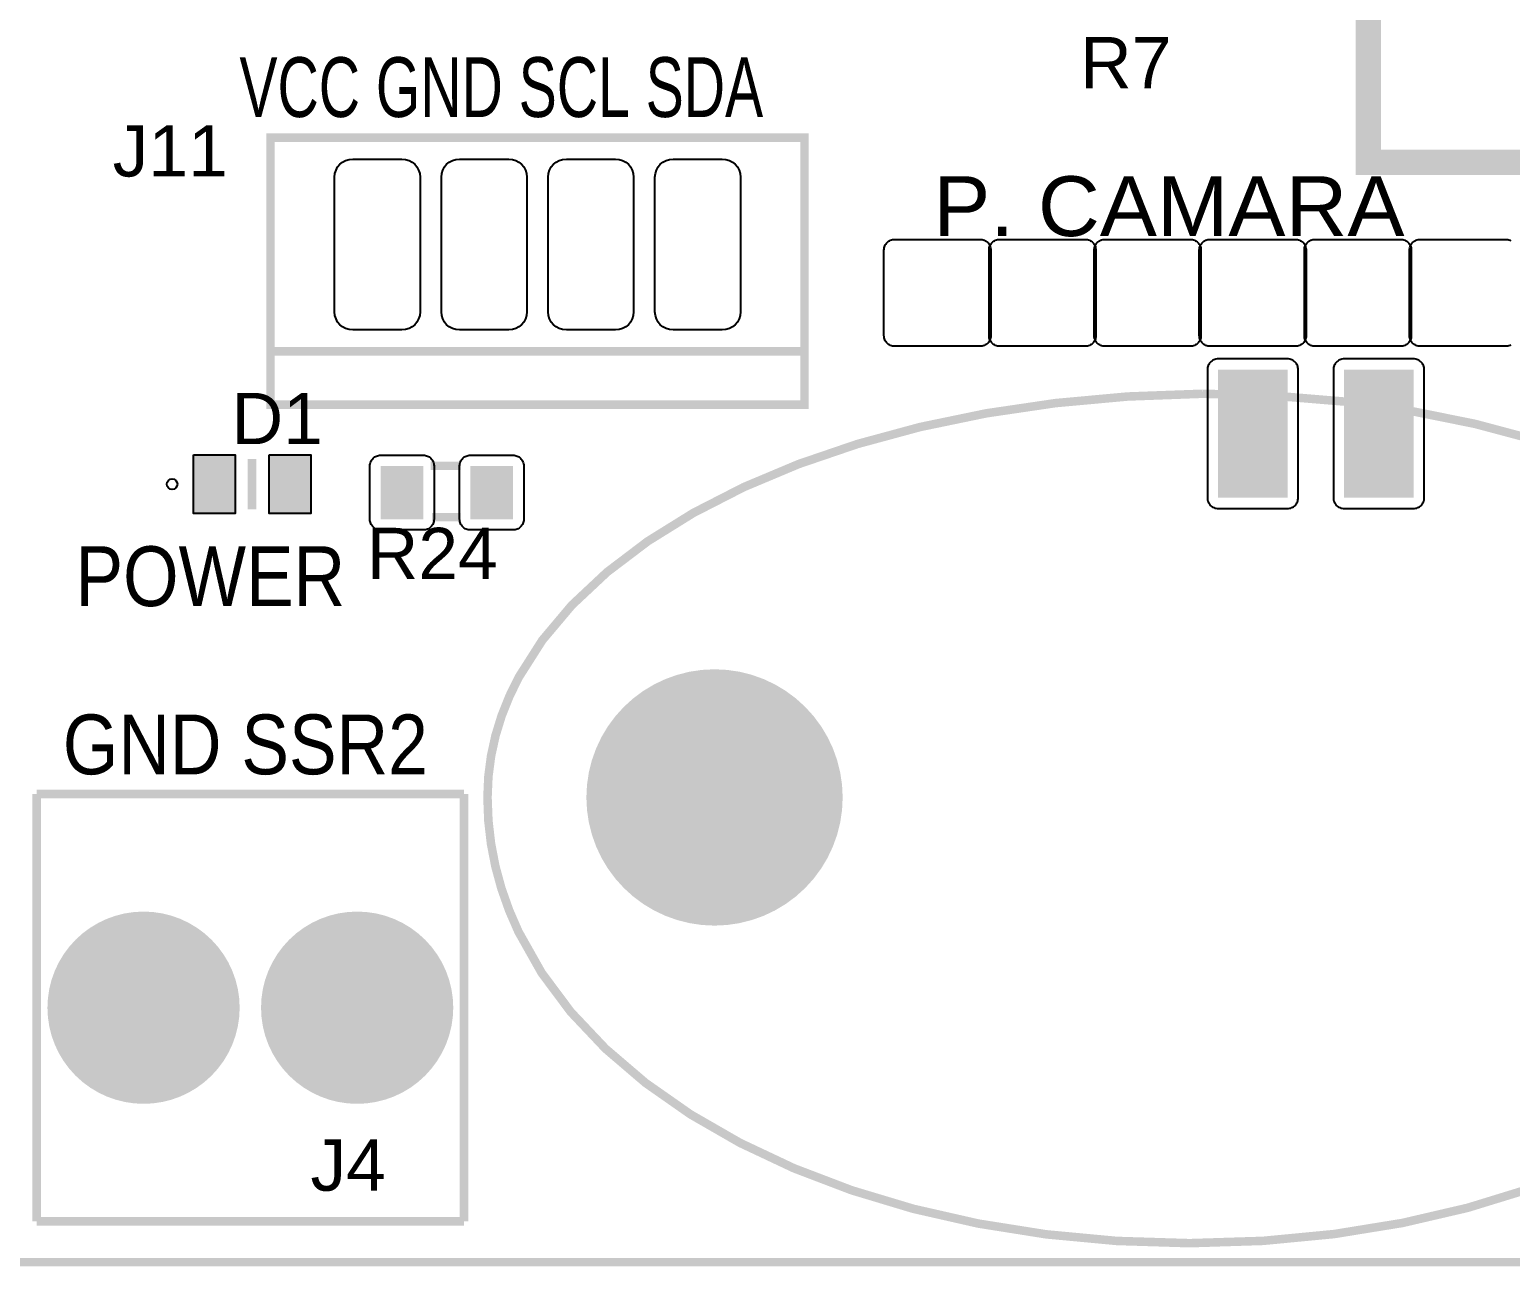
# Model space of a CAD drawing. Header units: inches. Extents: x -3.34 to 3.34, y -1.57 to 1.57.
# Drawn here: x -1.19 to 0.197, y -1.575 to -0.417 of the extents above; entities that cross this region are included whole.
import ezdxf

# ---------------------------------------------------------------- set-up
doc = ezdxf.new("R2010")
doc.units = ezdxf.units.IN
doc.layers.get('0').update_dxf_attribs({"linetype": 'CONTINUOUS'})

# ---------------------------------------------------------------- blocks, each defined once
blk = doc.blocks.new('RPAD')
blk.add_trace([(-0.5, -0.5), (-0.5, 0.5), (0.5, -0.5), (0.5, 0.5)])
blk = doc.blocks.new('EPAD')
at = {"const_width": 0.5}
blk.add_lwpolyline([(-0.25, 0, 1), (0.25, 0, 1)], format="xyb", close=True, dxfattribs=at)

msp = doc.modelspace()

# ---------------------------------------------------------------- linework, layer by layer
for points, const_width in [([(-3.332118, -1.570866), (3.333236, -1.570866), (3.333236, 1.570866), (-3.332118, 1.570866), (-3.332118, -1.570866)], 0.008), ([(-3.332118, -1.570866), (3.333236, -1.570866), (3.333236, 1.570866), (-3.332118, 1.570866), (-3.332118, -1.570866)], 0.008), ([(-3.332118, -1.570866), (3.333236, -1.570866), (3.333236, 1.570866), (-3.332118, 1.570866), (-3.332118, -1.570866)], 0.008), ([(0.063552, -0.541193), (1.323394, -0.541193), (1.323394, -0.230169), (0.063552, -0.230169), (0.063552, -0.541193)], 0.024), ([(0.063552, -0.541193), (1.323394, -0.541193), (1.323394, -0.230169), (0.063552, -0.230169), (0.063552, -0.541193)], 0.024), ([(0.063552, -0.541193), (1.323394, -0.541193), (1.323394, -0.230169), (0.063552, -0.230169), (0.063552, -0.541193)], 0.024), ([(-0.964402, -0.76811), (-0.464402, -0.76811), (-0.464402, -0.51811), (-0.964402, -0.51811), (-0.964402, -0.76811)], 0.008), ([(-0.964402, -0.76811), (-0.464402, -0.76811), (-0.464402, -0.51811), (-0.964402, -0.51811), (-0.964402, -0.76811)], 0.008), ([(-0.964402, -0.76811), (-0.464402, -0.76811), (-0.464402, -0.51811), (-0.964402, -0.51811), (-0.964402, -0.76811)], 0.008), ([(-0.464402, -0.71811), (-0.964402, -0.71811)], 0.008), ([(-0.464402, -0.71811), (-0.964402, -0.71811)], 0.008), ([(-0.464402, -0.71811), (-0.964402, -0.71811)], 0.008), ([(-0.091961, -0.757874), (-0.161802, -0.760456), (-0.229304, -0.766615), (-0.294166, -0.776187), (-0.35609, -0.789005), (-0.414778, -0.804904), (-0.469929, -0.823719), (-0.521246, -0.845283), (-0.568431, -0.869433), (-0.611183, -0.896002), (-0.649204, -0.924824), (-0.682196, -0.955735), (-0.709859, -0.98857), (-0.731895, -1.023161), (-0.74071, -1.041065), (-0.748006, -1.059345), (-0.753745, -1.077982), (-0.757891, -1.096955), (-0.760406, -1.116244), (-0.761252, -1.135827), (-0.760415, -1.157677), (-0.757931, -1.179198), (-0.753837, -1.200366), (-0.74817, -1.221156), (-0.740968, -1.241545), (-0.732269, -1.261509), (-0.710528, -1.300066), (-0.68325, -1.336637), (-0.650735, -1.37103), (-0.613285, -1.403053), (-0.571199, -1.432517), (-0.52478, -1.45923), (-0.474327, -1.483002), (-0.420142, -1.50364), (-0.362526, -1.520954), (-0.30178, -1.534753), (-0.238205, -1.544846), (-0.172102, -1.551042), (-0.103772, -1.55315), (-0.035032, -1.550982), (0.031467, -1.544611), (0.095422, -1.534232), (0.156532, -1.520043), (0.214493, -1.502239)], 0.008), ([(-0.091961, -0.757874), (-0.161802, -0.760456), (-0.229304, -0.766615), (-0.294166, -0.776187), (-0.35609, -0.789005), (-0.414778, -0.804904), (-0.469929, -0.823719), (-0.521246, -0.845283), (-0.568431, -0.869433), (-0.611183, -0.896002), (-0.649204, -0.924824), (-0.682196, -0.955735), (-0.709859, -0.98857), (-0.731895, -1.023161), (-0.74071, -1.041065), (-0.748006, -1.059345), (-0.753745, -1.077982), (-0.757891, -1.096955), (-0.760406, -1.116244), (-0.761252, -1.135827), (-0.760415, -1.157677), (-0.757931, -1.179198), (-0.753837, -1.200366), (-0.74817, -1.221156), (-0.740968, -1.241545), (-0.732269, -1.261509), (-0.710528, -1.300066), (-0.68325, -1.336637), (-0.650735, -1.37103), (-0.613285, -1.403053), (-0.571199, -1.432517), (-0.52478, -1.45923), (-0.474327, -1.483002), (-0.420142, -1.50364), (-0.362526, -1.520954), (-0.30178, -1.534753), (-0.238205, -1.544846), (-0.172102, -1.551042), (-0.103772, -1.55315), (-0.035032, -1.550982), (0.031467, -1.544611), (0.095422, -1.534232), (0.156532, -1.520043), (0.214493, -1.502239)], 0.008), ([(-0.091961, -0.757874), (-0.161802, -0.760456), (-0.229304, -0.766615), (-0.294166, -0.776187), (-0.35609, -0.789005), (-0.414778, -0.804904), (-0.469929, -0.823719), (-0.521246, -0.845283), (-0.568431, -0.869433), (-0.611183, -0.896002), (-0.649204, -0.924824), (-0.682196, -0.955735), (-0.709859, -0.98857), (-0.731895, -1.023161), (-0.74071, -1.041065), (-0.748006, -1.059345), (-0.753745, -1.077982), (-0.757891, -1.096955), (-0.760406, -1.116244), (-0.761252, -1.135827), (-0.760415, -1.157677), (-0.757931, -1.179198), (-0.753837, -1.200366), (-0.74817, -1.221156), (-0.740968, -1.241545), (-0.732269, -1.261509), (-0.710528, -1.300066), (-0.68325, -1.336637), (-0.650735, -1.37103), (-0.613285, -1.403053), (-0.571199, -1.432517), (-0.52478, -1.45923), (-0.474327, -1.483002), (-0.420142, -1.50364), (-0.362526, -1.520954), (-0.30178, -1.534753), (-0.238205, -1.544846), (-0.172102, -1.551042), (-0.103772, -1.55315), (-0.035032, -1.550982), (0.031467, -1.544611), (0.095422, -1.534232), (0.156532, -1.520043), (0.214493, -1.502239)], 0.008), ([(0.220621, -0.801312), (0.163695, -0.786121), (0.103676, -0.774015), (0.040863, -0.765159), (-0.024448, -0.759723), (-0.091961, -0.757874)], 0.008), ([(0.220621, -0.801312), (0.163695, -0.786121), (0.103676, -0.774015), (0.040863, -0.765159), (-0.024448, -0.759723), (-0.091961, -0.757874)], 0.008), ([(0.220621, -0.801312), (0.163695, -0.786121), (0.103676, -0.774015), (0.040863, -0.765159), (-0.024448, -0.759723), (-0.091961, -0.757874)], 0.008), ([(-0.981724, -0.818898), (-0.981724, -0.866142)], 0.007874), ([(-0.981724, -0.818898), (-0.981724, -0.866142)], 0.007874), ([(-0.981724, -0.818898), (-0.981724, -0.866142)], 0.007874), ([(-0.786315, -0.825394), (-0.814315, -0.825394)], 0.008), ([(-0.786315, -0.825394), (-0.814315, -0.825394)], 0.008), ([(-0.786315, -0.825394), (-0.814315, -0.825394)], 0.008), ([(-0.786315, -0.873394), (-0.813315, -0.873394)], 0.008), ([(-0.786315, -0.873394), (-0.813315, -0.873394)], 0.008), ([(-0.786315, -0.873394), (-0.813315, -0.873394)], 0.008), ([(-1.183299, -1.532677), (-1.183299, -1.132677)], 0.008), ([(-0.783299, -1.132677), (-1.183299, -1.132677)], 0.008), ([(-1.183299, -1.532677), (-1.183299, -1.132677)], 0.008), ([(-0.783299, -1.132677), (-1.183299, -1.132677)], 0.008), ([(-1.183299, -1.532677), (-1.183299, -1.132677)], 0.008), ([(-0.783299, -1.132677), (-1.183299, -1.132677)], 0.008), ([(-0.783299, -1.532677), (-0.783299, -1.132677)], 0.008), ([(-0.783299, -1.532677), (-0.783299, -1.132677)], 0.008), ([(-0.783299, -1.532677), (-0.783299, -1.132677)], 0.008), ([(-0.783299, -1.532677), (-1.183299, -1.532677)], 0.008), ([(-0.783299, -1.532677), (-1.183299, -1.532677)], 0.008), ([(-0.783299, -1.532677), (-1.183299, -1.532677)], 0.008)]:
    msp.add_lwpolyline(points, dxfattribs=dict(const_width=const_width))
for points in [[(-0.841402, -0.69811), (-0.887402, -0.69811), (-0.890878, -0.697772), (-0.894092, -0.696799), (-0.896983, -0.695253), (-0.899487, -0.693196), (-0.901544, -0.690691), (-0.90309, -0.6878), (-0.904063, -0.684586), (-0.904402, -0.68111), (-0.904402, -0.55511), (-0.904063, -0.551634), (-0.90309, -0.54842), (-0.901544, -0.545529), (-0.899487, -0.543024), (-0.896983, -0.540968), (-0.894092, -0.539422), (-0.890878, -0.538448), (-0.887402, -0.53811), (-0.841402, -0.53811), (-0.837926, -0.538448), (-0.834711, -0.539422), (-0.83182, -0.540968), (-0.829316, -0.543024), (-0.827259, -0.545529), (-0.825713, -0.54842), (-0.82474, -0.551634), (-0.824402, -0.55511), (-0.824402, -0.68111), (-0.82474, -0.684586), (-0.825713, -0.6878), (-0.827259, -0.690691), (-0.829316, -0.693196), (-0.83182, -0.695253), (-0.834711, -0.696799), (-0.837926, -0.697772), (-0.841402, -0.69811)], [(-0.741402, -0.69811), (-0.787402, -0.69811), (-0.790878, -0.697772), (-0.794092, -0.696799), (-0.796983, -0.695253), (-0.799487, -0.693196), (-0.801544, -0.690691), (-0.80309, -0.6878), (-0.804063, -0.684586), (-0.804402, -0.68111), (-0.804402, -0.55511), (-0.804063, -0.551634), (-0.80309, -0.54842), (-0.801544, -0.545529), (-0.799487, -0.543024), (-0.796983, -0.540968), (-0.794092, -0.539422), (-0.790878, -0.538448), (-0.787402, -0.53811), (-0.741402, -0.53811), (-0.737926, -0.538448), (-0.734711, -0.539422), (-0.73182, -0.540968), (-0.729316, -0.543024), (-0.727259, -0.545529), (-0.725713, -0.54842), (-0.72474, -0.551634), (-0.724402, -0.55511), (-0.724402, -0.68111), (-0.72474, -0.684586), (-0.725713, -0.6878), (-0.727259, -0.690691), (-0.729316, -0.693196), (-0.73182, -0.695253), (-0.734711, -0.696799), (-0.737926, -0.697772), (-0.741402, -0.69811)], [(-0.641402, -0.69811), (-0.687402, -0.69811), (-0.690878, -0.697772), (-0.694092, -0.696799), (-0.696983, -0.695253), (-0.699487, -0.693196), (-0.701544, -0.690691), (-0.70309, -0.6878), (-0.704063, -0.684586), (-0.704402, -0.68111), (-0.704402, -0.55511), (-0.704063, -0.551634), (-0.70309, -0.54842), (-0.701544, -0.545529), (-0.699487, -0.543024), (-0.696983, -0.540968), (-0.694092, -0.539422), (-0.690878, -0.538448), (-0.687402, -0.53811), (-0.641402, -0.53811), (-0.637926, -0.538448), (-0.634711, -0.539422), (-0.63182, -0.540968), (-0.629316, -0.543024), (-0.627259, -0.545529), (-0.625713, -0.54842), (-0.62474, -0.551634), (-0.624402, -0.55511), (-0.624402, -0.68111), (-0.62474, -0.684586), (-0.625713, -0.6878), (-0.627259, -0.690691), (-0.629316, -0.693196), (-0.63182, -0.695253), (-0.634711, -0.696799), (-0.637926, -0.697772), (-0.641402, -0.69811)], [(-0.541402, -0.69811), (-0.587402, -0.69811), (-0.590878, -0.697772), (-0.594092, -0.696799), (-0.596983, -0.695253), (-0.599487, -0.693196), (-0.601544, -0.690691), (-0.60309, -0.6878), (-0.604063, -0.684586), (-0.604402, -0.68111), (-0.604402, -0.55511), (-0.604063, -0.551634), (-0.60309, -0.54842), (-0.601544, -0.545529), (-0.599487, -0.543024), (-0.596983, -0.540968), (-0.594092, -0.539422), (-0.590878, -0.538448), (-0.587402, -0.53811), (-0.541402, -0.53811), (-0.537926, -0.538448), (-0.534711, -0.539422), (-0.53182, -0.540968), (-0.529316, -0.543024), (-0.527259, -0.545529), (-0.525713, -0.54842), (-0.52474, -0.551634), (-0.524402, -0.55511), (-0.524402, -0.68111), (-0.52474, -0.684586), (-0.525713, -0.6878), (-0.527259, -0.690691), (-0.529316, -0.693196), (-0.53182, -0.695253), (-0.534711, -0.696799), (-0.537926, -0.697772), (-0.541402, -0.69811)], [(-0.299992, -0.713386), (-0.379992, -0.713386), (-0.381031, -0.713335), (-0.382037, -0.713187), (-0.383004, -0.712945), (-0.383928, -0.712614), (-0.384804, -0.7122), (-0.385628, -0.711705), (-0.386396, -0.711135), (-0.387102, -0.710495), (-0.387742, -0.709789), (-0.388311, -0.709022), (-0.388806, -0.708198), (-0.38922, -0.707321), (-0.389551, -0.706397), (-0.389793, -0.70543), (-0.389942, -0.704425), (-0.389992, -0.703386), (-0.389992, -0.623386), (-0.389942, -0.622346), (-0.389793, -0.621341), (-0.389551, -0.620374), (-0.38922, -0.61945), (-0.388806, -0.618574), (-0.388311, -0.61775), (-0.387742, -0.616983), (-0.387102, -0.616276), (-0.386396, -0.615636), (-0.385628, -0.615067), (-0.384804, -0.614572), (-0.383928, -0.614157), (-0.383004, -0.613827), (-0.382037, -0.613585), (-0.381031, -0.613436), (-0.379992, -0.613386), (-0.299992, -0.613386), (-0.298953, -0.613436), (-0.297948, -0.613585), (-0.296981, -0.613827), (-0.296057, -0.614157), (-0.29518, -0.614572), (-0.294356, -0.615067), (-0.293589, -0.615636), (-0.292883, -0.616276), (-0.292243, -0.616983), (-0.291673, -0.61775), (-0.291179, -0.618574), (-0.290764, -0.61945), (-0.290433, -0.620374), (-0.290191, -0.621341), (-0.290043, -0.622346), (-0.289992, -0.623386), (-0.289992, -0.703386), (-0.290043, -0.704425), (-0.290191, -0.70543), (-0.290433, -0.706397), (-0.290764, -0.707321), (-0.291179, -0.708198), (-0.291673, -0.709022), (-0.292243, -0.709789), (-0.292883, -0.710495), (-0.293589, -0.711135), (-0.294356, -0.711705), (-0.29518, -0.7122), (-0.296057, -0.712614), (-0.296981, -0.712945), (-0.297948, -0.713187), (-0.298953, -0.713335), (-0.299992, -0.713386)], [(-0.201567, -0.713386), (-0.281567, -0.713386), (-0.282606, -0.713335), (-0.283611, -0.713187), (-0.284578, -0.712945), (-0.285502, -0.712614), (-0.286379, -0.7122), (-0.287203, -0.711705), (-0.28797, -0.711135), (-0.288676, -0.710495), (-0.289317, -0.709789), (-0.289886, -0.709022), (-0.29038, -0.708198), (-0.290795, -0.707321), (-0.291126, -0.706397), (-0.291368, -0.70543), (-0.291517, -0.704425), (-0.291567, -0.703386), (-0.291567, -0.623386), (-0.291517, -0.622346), (-0.291368, -0.621341), (-0.291126, -0.620374), (-0.290795, -0.61945), (-0.29038, -0.618574), (-0.289886, -0.61775), (-0.289317, -0.616983), (-0.288676, -0.616276), (-0.28797, -0.615636), (-0.287203, -0.615067), (-0.286379, -0.614572), (-0.285502, -0.614157), (-0.284578, -0.613827), (-0.283611, -0.613585), (-0.282606, -0.613436), (-0.281567, -0.613386), (-0.201567, -0.613386), (-0.200528, -0.613436), (-0.199522, -0.613585), (-0.198556, -0.613827), (-0.197631, -0.614157), (-0.196755, -0.614572), (-0.195931, -0.615067), (-0.195163, -0.615636), (-0.194457, -0.616276), (-0.193817, -0.616983), (-0.193248, -0.61775), (-0.192754, -0.618574), (-0.192339, -0.61945), (-0.192008, -0.620374), (-0.191766, -0.621341), (-0.191617, -0.622346), (-0.191567, -0.623386), (-0.191567, -0.703386), (-0.191617, -0.704425), (-0.191766, -0.70543), (-0.192008, -0.706397), (-0.192339, -0.707321), (-0.192754, -0.708198), (-0.193248, -0.709022), (-0.193817, -0.709789), (-0.194457, -0.710495), (-0.195163, -0.711135), (-0.195931, -0.711705), (-0.196755, -0.7122), (-0.197631, -0.712614), (-0.198556, -0.712945), (-0.199522, -0.713187), (-0.200528, -0.713335), (-0.201567, -0.713386)], [(-0.103142, -0.713386), (-0.183142, -0.713386), (-0.184181, -0.713335), (-0.185186, -0.713187), (-0.186153, -0.712945), (-0.187077, -0.712614), (-0.187954, -0.7122), (-0.188778, -0.711705), (-0.189545, -0.711135), (-0.190251, -0.710495), (-0.190891, -0.709789), (-0.191461, -0.709022), (-0.191955, -0.708198), (-0.19237, -0.707321), (-0.192701, -0.706397), (-0.192943, -0.70543), (-0.193091, -0.704425), (-0.193142, -0.703386), (-0.193142, -0.623386), (-0.193091, -0.622346), (-0.192943, -0.621341), (-0.192701, -0.620374), (-0.19237, -0.61945), (-0.191955, -0.618574), (-0.191461, -0.61775), (-0.190891, -0.616983), (-0.190251, -0.616276), (-0.189545, -0.615636), (-0.188778, -0.615067), (-0.187954, -0.614572), (-0.187077, -0.614157), (-0.186153, -0.613827), (-0.185186, -0.613585), (-0.184181, -0.613436), (-0.183142, -0.613386), (-0.103142, -0.613386), (-0.102102, -0.613436), (-0.101097, -0.613585), (-0.10013, -0.613827), (-0.099206, -0.614157), (-0.09833, -0.614572), (-0.097506, -0.615067), (-0.096738, -0.615636), (-0.096032, -0.616276), (-0.095392, -0.616983), (-0.094823, -0.61775), (-0.094328, -0.618574), (-0.093913, -0.61945), (-0.093583, -0.620374), (-0.093341, -0.621341), (-0.093192, -0.622346), (-0.093142, -0.623386), (-0.093142, -0.703386), (-0.093192, -0.704425), (-0.093341, -0.70543), (-0.093583, -0.706397), (-0.093913, -0.707321), (-0.094328, -0.708198), (-0.094823, -0.709022), (-0.095392, -0.709789), (-0.096032, -0.710495), (-0.096738, -0.711135), (-0.097506, -0.711705), (-0.09833, -0.7122), (-0.099206, -0.712614), (-0.10013, -0.712945), (-0.101097, -0.713187), (-0.102102, -0.713335), (-0.103142, -0.713386)], [(-0.004717, -0.713386), (-0.084717, -0.713386), (-0.085756, -0.713335), (-0.086761, -0.713187), (-0.087728, -0.712945), (-0.088652, -0.712614), (-0.089528, -0.7122), (-0.090352, -0.711705), (-0.09112, -0.711135), (-0.091826, -0.710495), (-0.092466, -0.709789), (-0.093035, -0.709022), (-0.09353, -0.708198), (-0.093945, -0.707321), (-0.094276, -0.706397), (-0.094518, -0.70543), (-0.094666, -0.704425), (-0.094717, -0.703386), (-0.094717, -0.623386), (-0.094666, -0.622346), (-0.094518, -0.621341), (-0.094276, -0.620374), (-0.093945, -0.61945), (-0.09353, -0.618574), (-0.093035, -0.61775), (-0.092466, -0.616983), (-0.091826, -0.616276), (-0.09112, -0.615636), (-0.090352, -0.615067), (-0.089528, -0.614572), (-0.088652, -0.614157), (-0.087728, -0.613827), (-0.086761, -0.613585), (-0.085756, -0.613436), (-0.084717, -0.613386), (-0.004717, -0.613386), (-0.003677, -0.613436), (-0.002672, -0.613585), (-0.001705, -0.613827), (-0.000781, -0.614157), (0.000095, -0.614572), (0.000919, -0.615067), (0.001687, -0.615636), (0.002393, -0.616276), (0.003033, -0.616983), (0.003602, -0.61775), (0.004097, -0.618574), (0.004512, -0.61945), (0.004843, -0.620374), (0.005085, -0.621341), (0.005233, -0.622346), (0.005283, -0.623386), (0.005283, -0.703386), (0.005233, -0.704425), (0.005085, -0.70543), (0.004843, -0.706397), (0.004512, -0.707321), (0.004097, -0.708198), (0.003602, -0.709022), (0.003033, -0.709789), (0.002393, -0.710495), (0.001687, -0.711135), (0.000919, -0.711705), (0.000095, -0.7122), (-0.000781, -0.712614), (-0.001705, -0.712945), (-0.002672, -0.713187), (-0.003677, -0.713335), (-0.004717, -0.713386)], [(0.093709, -0.713386), (0.013709, -0.713386), (0.012669, -0.713335), (0.011664, -0.713187), (0.010697, -0.712945), (0.009773, -0.712614), (0.008897, -0.7122), (0.008073, -0.711705), (0.007305, -0.711135), (0.006599, -0.710495), (0.005959, -0.709789), (0.00539, -0.709022), (0.004895, -0.708198), (0.00448, -0.707321), (0.00415, -0.706397), (0.003907, -0.70543), (0.003759, -0.704425), (0.003709, -0.703386), (0.003709, -0.623386), (0.003759, -0.622346), (0.003907, -0.621341), (0.00415, -0.620374), (0.00448, -0.61945), (0.004895, -0.618574), (0.00539, -0.61775), (0.005959, -0.616983), (0.006599, -0.616276), (0.007305, -0.615636), (0.008073, -0.615067), (0.008897, -0.614572), (0.009773, -0.614157), (0.010697, -0.613827), (0.011664, -0.613585), (0.012669, -0.613436), (0.013709, -0.613386), (0.093709, -0.613386), (0.094748, -0.613436), (0.095753, -0.613585), (0.09672, -0.613827), (0.097644, -0.614157), (0.09852, -0.614572), (0.099344, -0.615067), (0.100112, -0.615636), (0.100818, -0.616276), (0.101458, -0.616983), (0.102028, -0.61775), (0.102522, -0.618574), (0.102937, -0.61945), (0.103268, -0.620374), (0.10351, -0.621341), (0.103658, -0.622346), (0.103709, -0.623386), (0.103709, -0.703386), (0.103658, -0.704425), (0.10351, -0.70543), (0.103268, -0.706397), (0.102937, -0.707321), (0.102522, -0.708198), (0.102028, -0.709022), (0.101458, -0.709789), (0.100818, -0.710495), (0.100112, -0.711135), (0.099344, -0.711705), (0.09852, -0.7122), (0.097644, -0.712614), (0.09672, -0.712945), (0.095753, -0.713187), (0.094748, -0.713335), (0.093709, -0.713386)], [(-0.012106, -0.725276), (-0.077106, -0.725276), (-0.078146, -0.725326), (-0.079151, -0.725474), (-0.080118, -0.725717), (-0.081042, -0.726047), (-0.081918, -0.726462), (-0.082742, -0.726957), (-0.08351, -0.727526), (-0.084216, -0.728166), (-0.084856, -0.728872), (-0.085425, -0.72964), (-0.08592, -0.730464), (-0.086335, -0.73134), (-0.086665, -0.732264), (-0.086907, -0.733231), (-0.087056, -0.734236), (-0.087106, -0.735276), (-0.087106, -0.855276), (-0.087056, -0.856315), (-0.086907, -0.85732), (-0.086665, -0.858287), (-0.086335, -0.859211), (-0.08592, -0.860087), (-0.085425, -0.860911), (-0.084856, -0.861679), (-0.084216, -0.862385), (-0.08351, -0.863025), (-0.082742, -0.863594), (-0.081918, -0.864089), (-0.081042, -0.864504), (-0.080118, -0.864835), (-0.079151, -0.865077), (-0.078146, -0.865225), (-0.077106, -0.865276), (-0.012106, -0.865276), (-0.011067, -0.865225), (-0.010062, -0.865077), (-0.009095, -0.864835), (-0.008171, -0.864504), (-0.007294, -0.864089), (-0.00647, -0.863594), (-0.005703, -0.863025), (-0.004997, -0.862385), (-0.004357, -0.861679), (-0.003787, -0.860911), (-0.003293, -0.860087), (-0.002878, -0.859211), (-0.002547, -0.858287), (-0.002305, -0.85732), (-0.002157, -0.856315), (-0.002106, -0.855276), (-0.002106, -0.735276), (-0.002157, -0.734236), (-0.002305, -0.733231), (-0.002547, -0.732264), (-0.002878, -0.73134), (-0.003293, -0.730464), (-0.003787, -0.72964), (-0.004357, -0.728872), (-0.004997, -0.728166), (-0.005703, -0.727526), (-0.00647, -0.726957), (-0.007294, -0.726462), (-0.008171, -0.726047), (-0.009095, -0.725717), (-0.010062, -0.725474), (-0.011067, -0.725326), (-0.012106, -0.725276)], [(0.105894, -0.725276), (0.040894, -0.725276), (0.039854, -0.725326), (0.038849, -0.725474), (0.037882, -0.725717), (0.036958, -0.726047), (0.036082, -0.726462), (0.035258, -0.726957), (0.03449, -0.727526), (0.033784, -0.728166), (0.033144, -0.728872), (0.032575, -0.72964), (0.03208, -0.730464), (0.031665, -0.73134), (0.031335, -0.732264), (0.031093, -0.733231), (0.030944, -0.734236), (0.030894, -0.735276), (0.030894, -0.855276), (0.030944, -0.856315), (0.031093, -0.85732), (0.031335, -0.858287), (0.031665, -0.859211), (0.03208, -0.860087), (0.032575, -0.860911), (0.033144, -0.861679), (0.033784, -0.862385), (0.03449, -0.863025), (0.035258, -0.863594), (0.036082, -0.864089), (0.036958, -0.864504), (0.037882, -0.864835), (0.038849, -0.865077), (0.039854, -0.865225), (0.040894, -0.865276), (0.105894, -0.865276), (0.106933, -0.865225), (0.107938, -0.865077), (0.108905, -0.864835), (0.109829, -0.864504), (0.110706, -0.864089), (0.11153, -0.863594), (0.112297, -0.863025), (0.113003, -0.862385), (0.113643, -0.861679), (0.114213, -0.860911), (0.114707, -0.860087), (0.115122, -0.859211), (0.115453, -0.858287), (0.115695, -0.85732), (0.115843, -0.856315), (0.115894, -0.855276), (0.115894, -0.735276), (0.115843, -0.734236), (0.115695, -0.733231), (0.115453, -0.732264), (0.115122, -0.73134), (0.114707, -0.730464), (0.114213, -0.72964), (0.113643, -0.728872), (0.113003, -0.728166), (0.112297, -0.727526), (0.11153, -0.726957), (0.110706, -0.726462), (0.109829, -0.726047), (0.108905, -0.725717), (0.107938, -0.725474), (0.106933, -0.725326), (0.105894, -0.725276)], [(-1.036657, -0.81502), (-0.997657, -0.81502), (-0.997657, -0.87002), (-1.036657, -0.87002), (-1.036657, -0.81502)], [(-0.965791, -0.81502), (-0.926791, -0.81502), (-0.926791, -0.87002), (-0.965791, -0.87002), (-0.965791, -0.81502)], [(-0.821315, -0.885394), (-0.861315, -0.885394), (-0.862354, -0.885343), (-0.863359, -0.885195), (-0.864326, -0.884953), (-0.86525, -0.884622), (-0.866127, -0.884207), (-0.866951, -0.883713), (-0.867719, -0.883143), (-0.868424, -0.882503), (-0.869065, -0.881797), (-0.869634, -0.88103), (-0.870128, -0.880206), (-0.870543, -0.879329), (-0.870874, -0.878405), (-0.871116, -0.877438), (-0.871265, -0.876433), (-0.871315, -0.875394), (-0.871315, -0.825394), (-0.871265, -0.824354), (-0.871116, -0.823349), (-0.870874, -0.822382), (-0.870543, -0.821458), (-0.870128, -0.820582), (-0.869634, -0.819758), (-0.869065, -0.818991), (-0.868424, -0.818284), (-0.867719, -0.817644), (-0.866951, -0.817075), (-0.866127, -0.81658), (-0.86525, -0.816165), (-0.864326, -0.815835), (-0.863359, -0.815593), (-0.862354, -0.815444), (-0.861315, -0.815394), (-0.821315, -0.815394), (-0.820276, -0.815444), (-0.81927, -0.815593), (-0.818304, -0.815835), (-0.81738, -0.816165), (-0.816503, -0.81658), (-0.815679, -0.817075), (-0.814911, -0.817644), (-0.814206, -0.818284), (-0.813565, -0.818991), (-0.812996, -0.819758), (-0.812502, -0.820582), (-0.812087, -0.821458), (-0.811756, -0.822382), (-0.811514, -0.823349), (-0.811365, -0.824354), (-0.811315, -0.825394), (-0.811315, -0.875394), (-0.811365, -0.876433), (-0.811514, -0.877438), (-0.811756, -0.878405), (-0.812087, -0.879329), (-0.812502, -0.880206), (-0.812996, -0.88103), (-0.813565, -0.881797), (-0.814206, -0.882503), (-0.814911, -0.883143), (-0.815679, -0.883713), (-0.816503, -0.884207), (-0.81738, -0.884622), (-0.818304, -0.884953), (-0.81927, -0.885195), (-0.820276, -0.885343), (-0.821315, -0.885394)], [(-0.737315, -0.885394), (-0.777315, -0.885394), (-0.778354, -0.885343), (-0.779359, -0.885195), (-0.780326, -0.884953), (-0.78125, -0.884622), (-0.782127, -0.884207), (-0.782951, -0.883713), (-0.783719, -0.883143), (-0.784424, -0.882503), (-0.785065, -0.881797), (-0.785634, -0.88103), (-0.786128, -0.880206), (-0.786543, -0.879329), (-0.786874, -0.878405), (-0.787116, -0.877438), (-0.787265, -0.876433), (-0.787315, -0.875394), (-0.787315, -0.825394), (-0.787265, -0.824354), (-0.787116, -0.823349), (-0.786874, -0.822382), (-0.786543, -0.821458), (-0.786128, -0.820582), (-0.785634, -0.819758), (-0.785065, -0.818991), (-0.784424, -0.818284), (-0.783719, -0.817644), (-0.782951, -0.817075), (-0.782127, -0.81658), (-0.78125, -0.816165), (-0.780326, -0.815835), (-0.779359, -0.815593), (-0.778354, -0.815444), (-0.777315, -0.815394), (-0.737315, -0.815394), (-0.736276, -0.815444), (-0.73527, -0.815593), (-0.734304, -0.815835), (-0.73338, -0.816165), (-0.732503, -0.81658), (-0.731679, -0.817075), (-0.730911, -0.817644), (-0.730206, -0.818284), (-0.729565, -0.818991), (-0.728996, -0.819758), (-0.728502, -0.820582), (-0.728087, -0.821458), (-0.727756, -0.822382), (-0.727514, -0.823349), (-0.727365, -0.824354), (-0.727315, -0.825394), (-0.727315, -0.875394), (-0.727365, -0.876433), (-0.727514, -0.877438), (-0.727756, -0.878405), (-0.728087, -0.879329), (-0.728502, -0.880206), (-0.728996, -0.88103), (-0.729565, -0.881797), (-0.730206, -0.882503), (-0.730911, -0.883143), (-0.731679, -0.883713), (-0.732503, -0.884207), (-0.73338, -0.884622), (-0.734304, -0.884953), (-0.73527, -0.885195), (-0.736276, -0.885343), (-0.737315, -0.885394)]]:
    msp.add_lwpolyline(points, close=True)
msp.add_lwpolyline([(0.196946, -0.7122), (0.196069, -0.712614), (0.195145, -0.712945), (0.194178, -0.713187), (0.193173, -0.713335), (0.192134, -0.713386), (0.192134, -0.713386), (0.112134, -0.713386), (0.111094, -0.713335), (0.110089, -0.713187), (0.109122, -0.712945), (0.108198, -0.712614), (0.107322, -0.7122), (0.106498, -0.711705), (0.10573, -0.711135), (0.105024, -0.710495), (0.104384, -0.709789), (0.103815, -0.709022), (0.10332, -0.708198), (0.102906, -0.707321), (0.102575, -0.706397), (0.102333, -0.70543), (0.102184, -0.704425), (0.102134, -0.703386), (0.102134, -0.623386), (0.102184, -0.622346), (0.102333, -0.621341), (0.102575, -0.620374), (0.102906, -0.61945), (0.10332, -0.618574), (0.103815, -0.61775), (0.104384, -0.616983), (0.105024, -0.616276), (0.10573, -0.615636), (0.106498, -0.615067), (0.107322, -0.614572), (0.108198, -0.614157), (0.109122, -0.613827), (0.110089, -0.613585), (0.111094, -0.613436), (0.112134, -0.613386), (0.192134, -0.613386), (0.193173, -0.613436), (0.194178, -0.613585), (0.195145, -0.613827), (0.196069, -0.614157), (0.196946, -0.614572)])
msp.add_circle((-1.056528, -0.84252), 0.004921)
msp.add_circle((-1.056528, -0.84252), 0.004921)
msp.add_circle((-1.056528, -0.84252), 0.004921)

# ---------------------------------------------------------------- block references
for name, p, xscale, yscale in [('RPAD', (-0.044606, -0.795276), 0.065, 0.12), ('RPAD', (0.073394, -0.795276), 0.065, 0.12), ('RPAD', (-1.017157, -0.84252), 0.039, 0.055), ('RPAD', (-0.946291, -0.84252), 0.039, 0.055), ('EPAD', (-0.548654, -1.135827), 0.24, 0.24), ('EPAD', (-1.083299, -1.332677), 0.18, 0.18), ('EPAD', (-0.883299, -1.332677), 0.18, 0.18)]:
    msp.add_blockref(name, p, dxfattribs=dict(xscale=xscale, yscale=yscale))
at = {"xscale": 0.04, "yscale": 0.05, "rotation": 180}
for p in [(-0.841315, -0.850394), (-0.757315, -0.850394)]:
    msp.add_blockref('RPAD', p, dxfattribs=at)

# ---------------------------------------------------------------- texts
for s, height, width, p in [('R7', 0.048, 1.041667, (-0.20626, -0.471906)), ('R7', 0.048, 1.041667, (-0.20626, -0.471906)), ('R7', 0.048, 1.041667, (-0.20626, -0.471906)), ('VCC GND SCL SDA', 0.056, 0.714286, (-0.993535, -0.498779)), ('VCC GND SCL SDA', 0.056, 0.714286, (-0.993535, -0.498779)), ('VCC GND SCL SDA', 0.056, 0.714286, (-0.993535, -0.498779)), ('J11', 0.048, 1.041667, (-1.112236, -0.554457)), ('J11', 0.048, 1.041667, (-1.112236, -0.554457)), ('J11', 0.048, 1.041667, (-1.112236, -0.554457)), ('P. CAMARA', 0.056, 1.071429, (-0.343929, -0.610244)), ('P. CAMARA', 0.056, 1.071429, (-0.343929, -0.610244)), ('P. CAMARA', 0.056, 1.071429, (-0.343929, -0.610244)), ('D1', 0.048, 1.041667, (-1.00088, -0.805024)), ('D1', 0.048, 1.041667, (-1.00088, -0.805024)), ('D1', 0.048, 1.041667, (-1.00088, -0.805024)), ('R24', 0.048, 1.041667, (-0.874315, -0.931394)), ('R24', 0.048, 1.041667, (-0.874315, -0.931394)), ('R24', 0.048, 1.041667, (-0.874315, -0.931394)), ('POWER', 0.056, 0.892857, (-1.147079, -0.956701)), ('POWER', 0.056, 0.892857, (-1.147079, -0.956701)), ('POWER', 0.056, 0.892857, (-1.147079, -0.956701)), ('GND SSR2', 0.056, 0.892857, (-1.15889, -1.114181)), ('GND SSR2', 0.056, 0.892857, (-1.15889, -1.114181)), ('GND SSR2', 0.056, 0.892857, (-1.15889, -1.114181)), ('J4', 0.048, 1.041667, (-0.927, -1.504063)), ('J4', 0.048, 1.041667, (-0.927, -1.504063)), ('J4', 0.048, 1.041667, (-0.927, -1.504063))]:
    msp.add_text(s, height=height, dxfattribs=dict(width=width)).set_placement(p)

doc.saveas('drawing.dxf')
